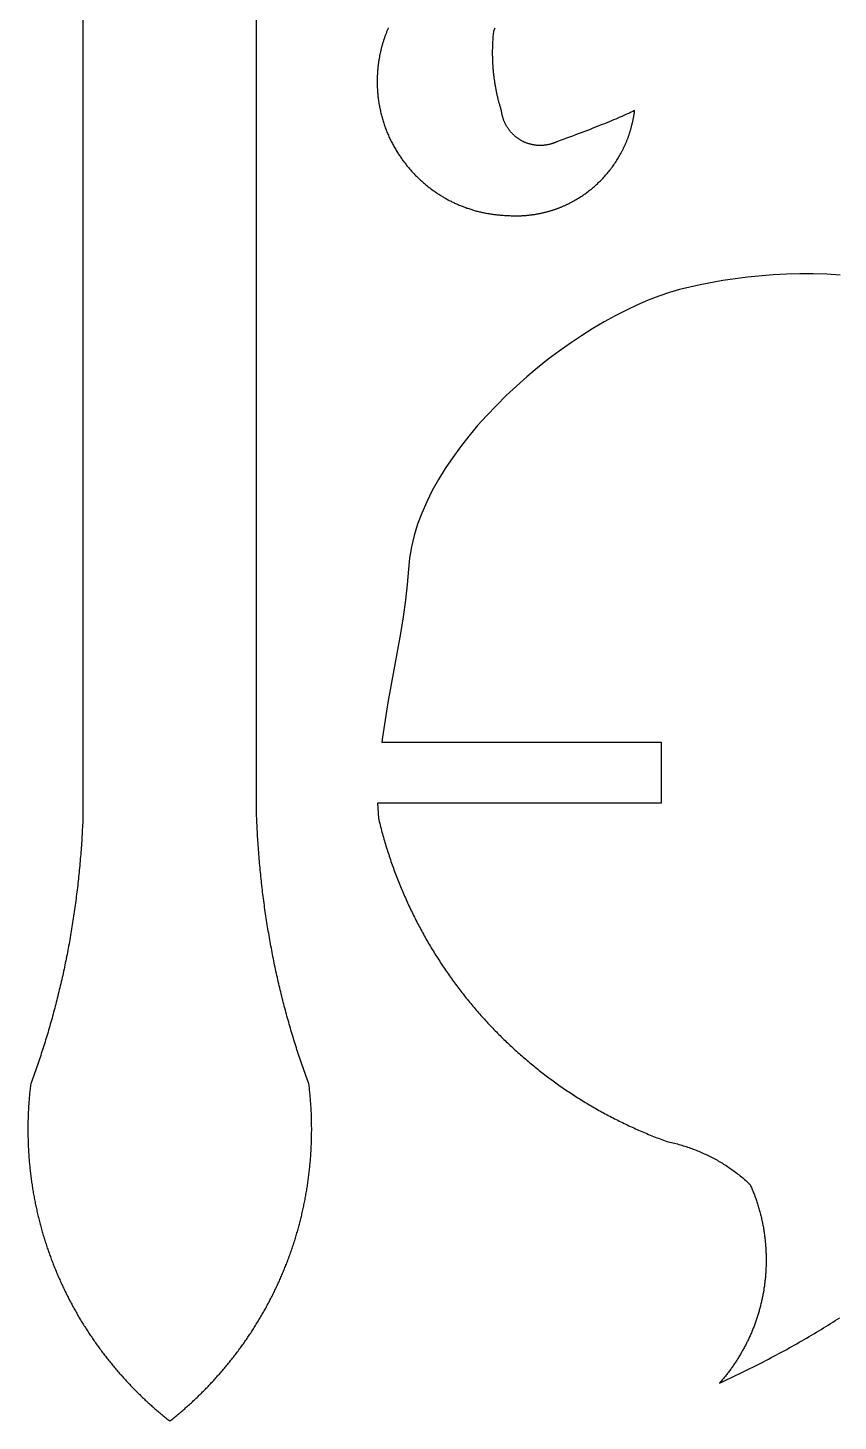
# Model space of a CAD drawing. Extents: x -331 to 1103, y -532 to 1751.
# Drawn here: x 454.5 to 616.5, y -532.3 to -253.5 of the extents above; entities that cross this region are included whole.
import ezdxf

# ---------------------------------------------------------------- set-up
doc = ezdxf.new("R2010")
doc.units = 0
doc.layers.add('Default_Layer', color=1, linetype='CONTINUOUS')

msp = doc.modelspace()

# ---------------------------------------------------------------- linework, layer by layer
at = {"layer": 'Default_Layer'}
for points in [[(465.48, 264.48), (465.48, -411.19), (465.46, -411.64), (465.45, -412.1), (465.43, -412.55), (465.4, -413), (465.38, -413.46), (465.36, -413.91), (465.33, -414.36), (465.31, -414.82), (465.28, -415.27), (465.26, -415.72), (465.23, -416.17), (465.2, -416.62), (465.17, -417.07), (465.13, -417.52), (465.1, -417.97), (465.07, -418.42), (465.03, -418.86), (465, -419.31), (464.96, -419.76), (464.92, -420.2), (464.88, -420.65), (464.84, -421.1), (464.8, -421.54), (464.76, -421.99), (464.71, -422.43), (464.67, -422.87), (464.62, -423.32), (464.58, -423.76), (464.53, -424.2), (464.48, -424.64), (464.43, -425.08), (464.38, -425.52), (464.33, -425.96), (464.27, -426.4), (464.22, -426.84), (464.16, -427.28), (464.11, -427.72), (464.05, -428.16), (463.99, -428.59), (463.93, -429.03), (463.87, -429.47), (463.81, -429.9), (463.75, -430.33), (463.69, -430.77), (463.62, -431.2), (463.56, -431.63), (463.49, -432.07), (463.42, -432.5), (463.36, -432.93), (463.29, -433.36), (463.22, -433.79), (463.14, -434.22), (463.07, -434.65), (463, -435.08), (462.93, -435.5), (462.85, -435.93), (462.77, -436.36), (462.7, -436.78), (462.62, -437.21), (462.54, -437.63), (462.46, -438.05), (462.38, -438.48), (462.3, -438.9), (462.21, -439.32), (462.13, -439.74), (462.05, -440.16), (461.96, -440.58), (461.87, -441), (461.79, -441.42), (461.7, -441.84), (461.61, -442.25), (461.52, -442.67), (461.43, -443.09), (461.33, -443.5), (461.24, -443.91), (461.15, -444.33), (461.05, -444.74), (460.95, -445.15), (460.86, -445.56), (460.76, -445.98), (460.66, -446.39), (460.56, -446.79), (460.46, -447.2), (460.36, -447.61), (460.26, -448.02), (460.15, -448.42), (460.05, -448.83), (459.94, -449.24), (459.84, -449.64), (459.73, -450.04), (459.62, -450.45), (459.52, -450.85), (459.41, -451.25), (459.3, -451.65), (459.18, -452.05), (459.07, -452.45), (458.96, -452.84), (458.84, -453.24), (458.73, -453.64), (458.61, -454.03), (458.5, -454.43), (458.38, -454.82), (458.26, -455.22), (458.14, -455.61), (458.02, -456), (457.9, -456.39), (457.78, -456.78), (457.66, -457.17), (457.53, -457.56), (457.41, -457.95), (457.28, -458.33), (457.16, -458.72), (457.03, -459.1), (456.9, -459.49), (456.78, -459.87), (456.65, -460.25), (456.52, -460.64), (456.38, -461.02), (456.25, -461.4), (456.12, -461.78), (455.99, -462.15), (455.85, -462.53), (455.72, -462.91), (455.58, -463.28), (455.45, -463.66), (455.31, -464.03), (455.17, -464.4), (455.03, -464.78), (455, -465.03), (454.97, -465.29), (454.93, -465.56), (454.9, -465.82), (454.87, -466.09), (454.85, -466.36), (454.82, -466.63), (454.79, -466.9), (454.77, -467.17), (454.74, -467.45), (454.72, -467.73), (454.7, -468.01), (454.68, -468.29), (454.65, -468.58), (454.64, -468.86), (454.62, -469.15), (454.6, -469.44), (454.58, -469.73), (454.57, -470.02), (454.55, -470.31), (454.54, -470.6), (454.53, -470.89), (454.52, -471.19), (454.51, -471.49), (454.5, -471.78), (454.49, -472.08), (454.49, -472.38), (454.48, -472.68), (454.48, -472.98), (454.47, -473.28), (454.47, -473.58), (454.47, -473.88), (454.47, -474.15), (454.47, -474.43), (454.48, -474.71), (454.48, -474.98), (454.48, -475.26), (454.49, -475.53), (454.5, -475.81), (454.5, -476.08), (454.51, -476.36), (454.52, -476.63), (454.53, -476.91), (454.54, -477.18), (454.56, -477.45), (454.57, -477.73), (454.58, -478), (454.6, -478.27), (454.62, -478.55), (454.63, -478.82), (454.65, -479.09), (454.67, -479.36), (454.69, -479.64), (454.71, -479.91), (454.73, -480.18), (454.76, -480.45), (454.78, -480.72), (454.81, -480.99), (454.83, -481.26), (454.86, -481.53), (454.89, -481.8), (454.92, -482.07), (454.95, -482.34), (454.98, -482.61), (455.01, -482.87), (455.04, -483.14), (455.08, -483.41), (455.11, -483.68), (455.15, -483.94), (455.18, -484.21), (455.22, -484.48), (455.26, -484.74), (455.3, -485.01), (455.34, -485.28), (455.38, -485.54), (455.42, -485.81), (455.47, -486.07), (455.51, -486.33), (455.56, -486.6), (455.6, -486.86), (455.65, -487.13), (455.7, -487.39), (455.75, -487.65), (455.8, -487.91), (455.85, -488.18), (455.9, -488.44), (455.95, -488.7), (456.01, -488.96), (456.06, -489.22), (456.11, -489.48), (456.17, -489.74), (456.23, -490), (456.29, -490.26), (456.34, -490.52), (456.4, -490.78), (456.47, -491.04), (456.53, -491.3), (456.59, -491.55), (456.65, -491.81), (456.72, -492.07), (456.78, -492.33), (456.85, -492.58), (456.92, -492.84), (456.98, -493.09), (457.05, -493.35), (457.12, -493.6), (457.19, -493.86), (457.26, -494.11), (457.34, -494.37), (457.41, -494.62), (457.48, -494.87), (457.56, -495.13), (457.63, -495.38), (457.71, -495.63), (457.79, -495.88), (457.87, -496.13), (457.95, -496.38), (458.03, -496.63), (458.11, -496.88), (458.19, -497.13), (458.27, -497.38), (458.36, -497.63), (458.44, -497.88), (458.53, -498.13), (458.61, -498.38), (458.7, -498.62), (458.79, -498.87), (458.88, -499.12), (458.97, -499.36), (459.06, -499.61), (459.15, -499.86), (459.24, -500.1), (459.33, -500.34), (459.43, -500.59), (459.52, -500.83), (459.62, -501.08), (459.71, -501.32), (459.81, -501.56), (459.91, -501.8), (460.01, -502.05), (460.11, -502.29), (460.21, -502.53), (460.31, -502.77), (460.41, -503.01), (460.51, -503.25), (460.62, -503.49), (460.72, -503.73), (460.83, -503.96), (460.93, -504.2), (461.04, -504.44), (461.15, -504.68), (461.26, -504.91), (461.37, -505.15), (461.48, -505.38), (461.59, -505.62), (461.7, -505.85), (461.81, -506.09), (461.93, -506.32), (462.04, -506.56), (462.16, -506.79), (462.27, -507.02), (462.39, -507.25), (462.51, -507.49), (462.62, -507.72), (462.74, -507.95), (462.86, -508.18), (462.98, -508.41), (463.1, -508.64), (463.23, -508.87), (463.35, -509.09), (463.47, -509.32), (463.6, -509.55), (463.72, -509.78), (463.85, -510), (463.98, -510.23), (464.1, -510.45), (464.23, -510.68), (464.36, -510.9), (464.49, -511.13), (464.62, -511.35), (464.75, -511.57), (464.89, -511.8), (465.02, -512.02), (465.15, -512.24), (465.29, -512.46), (465.42, -512.68), (465.56, -512.9), (465.69, -513.12), (465.83, -513.34), (465.97, -513.56), (466.11, -513.78), (466.25, -514), (466.39, -514.21), (466.53, -514.43), (466.67, -514.65), (466.81, -514.86), (466.96, -515.08), (467.1, -515.29), (467.25, -515.5), (467.39, -515.72), (467.54, -515.93), (467.69, -516.14), (467.83, -516.36), (467.98, -516.57), (468.13, -516.78), (468.28, -516.99), (468.43, -517.2), (468.58, -517.41), (468.73, -517.62), (468.89, -517.82), (469.04, -518.03), (469.19, -518.24), (469.35, -518.45), (469.51, -518.65), (469.66, -518.86), (469.82, -519.06), (469.98, -519.27), (470.13, -519.47), (470.29, -519.67), (470.45, -519.88), (470.61, -520.08), (470.77, -520.28), (470.94, -520.48), (471.1, -520.68), (471.26, -520.88), (471.43, -521.08), (471.59, -521.28), (471.76, -521.48), (471.92, -521.68), (472.09, -521.87), (472.26, -522.07), (472.42, -522.27), (472.59, -522.46), (472.76, -522.66), (472.93, -522.85), (473.1, -523.04), (473.27, -523.24), (473.45, -523.43), (473.62, -523.62), (473.79, -523.81), (473.97, -524), (474.14, -524.19), (474.32, -524.38), (474.49, -524.57), (474.67, -524.76), (474.85, -524.95), (475.02, -525.14), (475.2, -525.32), (475.38, -525.51), (475.56, -525.69), (475.74, -525.88), (475.92, -526.06), (476.1, -526.25), (476.29, -526.43), (476.47, -526.61), (476.65, -526.79), (476.84, -526.97), (477.02, -527.15), (477.21, -527.33), (477.39, -527.51), (477.58, -527.69), (477.77, -527.87), (477.96, -528.05), (478.14, -528.22), (478.33, -528.4), (478.52, -528.58), (478.71, -528.75), (478.91, -528.92), (479.1, -529.1), (479.29, -529.27), (479.48, -529.44), (479.68, -529.61), (479.87, -529.79), (480.06, -529.96), (480.26, -530.13), (480.46, -530.3), (480.65, -530.46), (480.85, -530.63), (481.05, -530.8), (481.25, -530.96), (481.44, -531.13), (481.64, -531.3), (481.84, -531.46), (482.05, -531.62), (482.25, -531.79), (482.45, -531.95), (482.65, -532.11), (482.85, -532.27), (483.06, -532.11), (483.26, -531.95), (483.46, -531.79), (483.66, -531.62), (483.86, -531.46), (484.06, -531.3), (484.26, -531.13), (484.46, -530.96), (484.66, -530.8), (484.86, -530.63), (485.05, -530.46), (485.25, -530.3), (485.45, -530.13), (485.64, -529.96), (485.84, -529.79), (486.03, -529.61), (486.23, -529.44), (486.42, -529.27), (486.61, -529.1), (486.8, -528.92), (486.99, -528.75), (487.18, -528.58), (487.37, -528.4), (487.56, -528.22), (487.75, -528.05), (487.94, -527.87), (488.13, -527.69), (488.31, -527.51), (488.5, -527.33), (488.69, -527.15), (488.87, -526.97), (489.05, -526.79), (489.24, -526.61), (489.42, -526.43), (489.6, -526.25), (489.79, -526.06), (489.97, -525.88), (490.15, -525.69), (490.33, -525.51), (490.51, -525.32), (490.68, -525.14), (490.86, -524.95), (491.04, -524.76), (491.22, -524.57), (491.39, -524.38), (491.57, -524.19), (491.74, -524), (491.92, -523.81), (492.09, -523.62), (492.26, -523.43), (492.43, -523.24), (492.6, -523.04), (492.78, -522.85), (492.95, -522.66), (493.11, -522.46), (493.28, -522.27), (493.45, -522.07), (493.62, -521.87), (493.79, -521.68), (493.95, -521.48), (494.12, -521.28), (494.28, -521.08), (494.44, -520.88), (494.61, -520.68), (494.77, -520.48), (494.93, -520.28), (495.09, -520.08), (495.25, -519.88), (495.41, -519.67), (495.57, -519.47), (495.73, -519.27), (495.89, -519.06), (496.05, -518.86), (496.2, -518.65), (496.36, -518.45), (496.51, -518.24), (496.67, -518.03), (496.82, -517.82), (496.97, -517.62), (497.12, -517.41), (497.28, -517.2), (497.43, -516.99), (497.58, -516.78), (497.73, -516.57), (497.87, -516.36), (498.02, -516.14), (498.17, -515.93), (498.32, -515.72), (498.46, -515.5), (498.61, -515.29), (498.75, -515.08), (498.89, -514.86), (499.04, -514.65), (499.18, -514.43), (499.32, -514.21), (499.46, -514), (499.6, -513.78), (499.74, -513.56), (499.88, -513.34), (500.01, -513.12), (500.15, -512.9), (500.29, -512.68), (500.42, -512.46), (500.56, -512.24), (500.69, -512.02), (500.82, -511.8), (500.95, -511.57), (501.09, -511.35), (501.22, -511.13), (501.35, -510.9), (501.48, -510.68), (501.6, -510.45), (501.73, -510.23), (501.86, -510), (501.98, -509.78), (502.11, -509.55), (502.23, -509.32), (502.36, -509.09), (502.48, -508.87), (502.6, -508.64), (502.72, -508.41), (502.84, -508.18), (502.96, -507.95), (503.08, -507.72), (503.2, -507.49), (503.32, -507.25), (503.44, -507.02), (503.55, -506.79), (503.67, -506.56), (503.78, -506.32), (503.89, -506.09), (504.01, -505.85), (504.12, -505.62), (504.23, -505.38), (504.34, -505.15), (504.45, -504.91), (504.56, -504.68), (504.67, -504.44), (504.77, -504.2), (504.88, -503.96), (504.98, -503.73), (505.09, -503.49), (505.19, -503.25), (505.3, -503.01), (505.4, -502.77), (505.5, -502.53), (505.6, -502.29), (505.7, -502.05), (505.8, -501.8), (505.9, -501.56), (505.99, -501.32), (506.09, -501.08), (506.19, -500.83), (506.28, -500.59), (506.37, -500.34), (506.47, -500.1), (506.56, -499.86), (506.65, -499.61), (506.74, -499.36), (506.83, -499.12), (506.92, -498.87), (507.01, -498.62), (507.09, -498.38), (507.18, -498.13), (507.27, -497.88), (507.35, -497.63), (507.43, -497.38), (507.52, -497.13), (507.6, -496.88), (507.68, -496.63), (507.76, -496.38), (507.84, -496.13), (507.92, -495.88), (508, -495.63), (508.07, -495.38), (508.15, -495.13), (508.22, -494.87), (508.3, -494.62), (508.37, -494.37), (508.44, -494.11), (508.51, -493.86), (508.59, -493.6), (508.65, -493.35), (508.72, -493.09), (508.79, -492.84), (508.86, -492.58), (508.92, -492.33), (508.99, -492.07), (509.05, -491.81), (509.12, -491.55), (509.18, -491.3), (509.24, -491.04), (509.3, -490.78), (509.36, -490.52), (509.42, -490.26), (509.48, -490), (509.54, -489.74), (509.59, -489.48), (509.65, -489.22), (509.7, -488.96), (509.76, -488.7), (509.81, -488.44), (509.86, -488.18), (509.91, -487.91), (509.96, -487.65), (510.01, -487.39), (510.06, -487.13), (510.1, -486.86), (510.15, -486.6), (510.2, -486.33), (510.24, -486.07), (510.28, -485.81), (510.33, -485.54), (510.37, -485.28), (510.41, -485.01), (510.45, -484.74), (510.49, -484.48), (510.52, -484.21), (510.56, -483.94), (510.6, -483.68), (510.63, -483.41), (510.66, -483.14), (510.7, -482.87), (510.73, -482.61), (510.76, -482.34), (510.79, -482.07), (510.82, -481.8), (510.85, -481.53), (510.87, -481.26), (510.9, -480.99), (510.93, -480.72), (510.95, -480.45), (510.97, -480.18), (511, -479.91), (511.02, -479.64), (511.04, -479.36), (511.06, -479.09), (511.07, -478.82), (511.09, -478.55), (511.11, -478.27), (511.12, -478), (511.14, -477.73), (511.15, -477.45), (511.16, -477.18), (511.18, -476.91), (511.19, -476.63), (511.2, -476.36), (511.2, -476.08), (511.21, -475.81), (511.22, -475.53), (511.22, -475.26), (511.23, -474.98), (511.23, -474.71), (511.23, -474.43), (511.24, -474.15), (511.24, -473.88), (511.24, -473.58), (511.23, -473.28), (511.23, -472.98), (511.23, -472.68), (511.22, -472.38), (511.22, -472.08), (511.21, -471.78), (511.2, -471.49), (511.19, -471.19), (511.18, -470.89), (511.17, -470.6), (511.15, -470.31), (511.14, -470.02), (511.12, -469.73), (511.11, -469.44), (511.09, -469.15), (511.07, -468.86), (511.05, -468.58), (511.03, -468.29), (511.01, -468.01), (510.99, -467.73), (510.96, -467.45), (510.94, -467.17), (510.91, -466.9), (510.89, -466.63), (510.86, -466.36), (510.83, -466.09), (510.8, -465.82), (510.77, -465.56), (510.74, -465.29), (510.71, -465.03), (510.68, -464.78), (510.54, -464.4), (510.4, -464.03), (510.26, -463.66), (510.13, -463.28), (509.99, -462.91), (509.85, -462.53), (509.72, -462.15), (509.59, -461.78), (509.45, -461.4), (509.32, -461.02), (509.19, -460.64), (509.06, -460.25), (508.93, -459.87), (508.8, -459.49), (508.68, -459.1), (508.55, -458.72), (508.42, -458.33), (508.3, -457.95), (508.17, -457.56), (508.05, -457.17), (507.93, -456.78), (507.81, -456.39), (507.69, -456), (507.57, -455.61), (507.45, -455.22), (507.33, -454.82), (507.21, -454.43), (507.09, -454.03), (506.98, -453.64), (506.86, -453.24), (506.75, -452.84), (506.64, -452.45), (506.52, -452.05), (506.41, -451.65), (506.3, -451.25), (506.19, -450.85), (506.08, -450.45), (505.98, -450.04), (505.87, -449.64), (505.76, -449.24), (505.66, -448.83), (505.55, -448.42), (505.45, -448.02), (505.35, -447.61), (505.25, -447.2), (505.15, -446.79), (505.05, -446.39), (504.95, -445.98), (504.85, -445.56), (504.75, -445.15), (504.66, -444.74), (504.56, -444.33), (504.47, -443.91), (504.37, -443.5), (504.28, -443.09), (504.19, -442.67), (504.1, -442.25), (504.01, -441.84), (503.92, -441.42), (503.83, -441), (503.75, -440.58), (503.66, -440.16), (503.58, -439.74), (503.49, -439.32), (503.41, -438.9), (503.33, -438.48), (503.25, -438.05), (503.17, -437.63), (503.09, -437.21), (503.01, -436.78), (502.93, -436.36), (502.86, -435.93), (502.78, -435.5), (502.71, -435.08), (502.64, -434.65), (502.56, -434.22), (502.49, -433.79), (502.42, -433.36), (502.35, -432.93), (502.28, -432.5), (502.22, -432.07), (502.15, -431.63), (502.09, -431.2), (502.02, -430.77), (501.96, -430.33), (501.9, -429.9), (501.83, -429.47), (501.77, -429.03), (501.72, -428.59), (501.66, -428.16), (501.6, -427.72), (501.54, -427.28), (501.49, -426.84), (501.43, -426.4), (501.38, -425.96), (501.33, -425.52), (501.28, -425.08), (501.23, -424.64), (501.18, -424.2), (501.13, -423.76), (501.09, -423.32), (501.04, -422.87), (500.99, -422.43), (500.95, -421.99), (500.91, -421.54), (500.87, -421.1), (500.83, -420.65), (500.79, -420.2), (500.75, -419.76), (500.71, -419.31), (500.68, -418.86), (500.64, -418.42), (500.61, -417.97), (500.57, -417.52), (500.54, -417.07), (500.51, -416.62), (500.48, -416.17), (500.45, -415.72), (500.42, -415.27), (500.4, -414.82), (500.37, -414.36), (500.35, -413.91), (500.33, -413.46), (500.3, -413), (500.28, -412.55), (500.26, -412.1), (500.24, -411.64), (500.23, -411.19), (500.23, -411.19), (500.23, 264.48)], [(526.53, -253.43), (526.48, -253.7), (526.42, -253.84), (526.36, -253.99), (526.29, -254.13), (526.23, -254.28), (526.17, -254.43), (526.12, -254.58), (526.06, -254.73), (526, -254.88), (525.94, -255.03), (525.89, -255.19), (525.83, -255.34), (525.78, -255.49), (525.73, -255.65), (525.67, -255.8), (525.62, -255.96), (525.57, -256.11), (525.52, -256.27), (525.48, -256.43), (525.43, -256.58), (525.38, -256.74), (525.34, -256.9), (525.29, -257.06), (525.25, -257.22), (525.21, -257.38), (525.16, -257.54), (525.12, -257.71), (525.08, -257.87), (525.04, -258.03), (525.01, -258.2), (524.97, -258.36), (524.93, -258.53), (524.9, -258.69), (524.86, -258.86), (524.83, -259.02), (524.8, -259.19), (524.77, -259.36), (524.74, -259.52), (524.71, -259.69), (524.68, -259.86), (524.66, -260.03), (524.63, -260.2), (524.61, -260.37), (524.58, -260.54), (524.56, -260.71), (524.54, -260.88), (524.52, -261.05), (524.5, -261.23), (524.48, -261.4), (524.46, -261.57), (524.45, -261.75), (524.43, -261.92), (524.42, -262.09), (524.4, -262.27), (524.39, -262.44), (524.38, -262.62), (524.37, -262.79), (524.36, -262.97), (524.35, -263.15), (524.35, -263.32), (524.34, -263.5), (524.34, -263.68), (524.34, -263.85), (524.33, -264.03), (524.33, -264.21), (524.34, -264.46), (524.34, -264.71), (524.34, -264.96), (524.35, -265.21), (524.36, -265.45), (524.37, -265.7), (524.39, -265.95), (524.41, -266.19), (524.43, -266.44), (524.45, -266.68), (524.47, -266.93), (524.5, -267.17), (524.52, -267.41), (524.55, -267.65), (524.58, -267.9), (524.62, -268.14), (524.66, -268.38), (524.69, -268.61), (524.73, -268.85), (524.78, -269.09), (524.82, -269.33), (524.87, -269.56), (524.92, -269.8), (524.97, -270.03), (525.02, -270.27), (525.07, -270.5), (525.13, -270.73), (525.19, -270.96), (525.25, -271.19), (525.31, -271.42), (525.38, -271.65), (525.44, -271.88), (525.51, -272.1), (525.58, -272.33), (525.65, -272.55), (525.73, -272.78), (525.8, -273), (525.88, -273.22), (525.96, -273.44), (526.04, -273.66), (526.12, -273.88), (526.21, -274.1), (526.3, -274.31), (526.39, -274.53), (526.48, -274.74), (526.57, -274.95), (526.66, -275.17), (526.76, -275.38), (526.86, -275.59), (526.95, -275.8), (527.06, -276), (527.16, -276.21), (527.26, -276.42), (527.37, -276.62), (527.48, -276.82), (527.59, -277.02), (527.7, -277.22), (527.81, -277.42), (527.92, -277.62), (528.04, -277.82), (528.16, -278.01), (528.28, -278.21), (528.4, -278.4), (528.52, -278.59), (528.63, -278.76), (528.74, -278.93), (528.85, -279.1), (528.97, -279.27), (529.08, -279.43), (529.2, -279.6), (529.31, -279.76), (529.43, -279.92), (529.55, -280.09), (529.67, -280.25), (529.79, -280.41), (529.92, -280.57), (530.04, -280.73), (530.16, -280.88), (530.29, -281.04), (530.42, -281.2), (530.55, -281.35), (530.68, -281.5), (530.81, -281.66), (530.94, -281.81), (531.07, -281.96), (531.2, -282.11), (531.34, -282.26), (531.47, -282.4), (531.61, -282.55), (531.75, -282.7), (531.89, -282.84), (532.03, -282.98), (532.17, -283.13), (532.31, -283.27), (532.45, -283.41), (532.6, -283.55), (532.74, -283.68), (532.89, -283.82), (533.03, -283.96), (533.18, -284.09), (533.33, -284.23), (533.48, -284.36), (533.63, -284.49), (533.78, -284.62), (533.94, -284.75), (534.09, -284.88), (534.24, -285), (534.4, -285.13), (534.56, -285.25), (534.71, -285.38), (534.87, -285.5), (535.03, -285.62), (535.19, -285.74), (535.35, -285.86), (535.51, -285.98), (535.68, -286.09), (535.84, -286.21), (536, -286.32), (536.17, -286.44), (536.34, -286.55), (536.5, -286.66), (536.67, -286.77), (536.84, -286.87), (537.01, -286.98), (537.18, -287.09), (537.35, -287.19), (537.52, -287.29), (537.7, -287.39), (537.87, -287.49), (538.05, -287.59), (538.22, -287.69), (538.4, -287.79), (538.57, -287.88), (538.75, -287.98), (538.93, -288.07), (539.11, -288.16), (539.29, -288.25), (539.47, -288.34), (539.65, -288.43), (539.83, -288.51), (540.02, -288.6), (540.2, -288.68), (540.39, -288.76), (540.57, -288.84), (540.76, -288.92), (540.94, -289), (541.13, -289.08), (541.32, -289.15), (541.51, -289.23), (541.7, -289.3), (541.89, -289.37), (542.08, -289.44), (542.27, -289.51), (542.46, -289.57), (542.66, -289.64), (542.85, -289.7), (543.04, -289.76), (543.24, -289.83), (543.43, -289.88), (543.63, -289.94), (543.83, -290), (544.02, -290.05), (544.22, -290.11), (544.42, -290.16), (544.62, -290.21), (544.82, -290.26), (545.02, -290.31), (545.22, -290.35), (545.42, -290.4), (545.62, -290.44), (545.83, -290.48), (546.03, -290.52), (546.23, -290.56), (546.44, -290.6), (546.64, -290.64), (546.85, -290.67), (547.05, -290.7), (547.26, -290.73), (547.47, -290.76), (547.67, -290.79), (547.88, -290.82), (548.09, -290.84), (548.3, -290.86), (548.51, -290.89), (548.72, -290.91), (548.93, -290.92), (549.14, -290.94), (549.35, -290.96), (549.56, -290.97), (549.78, -290.98), (549.99, -290.99), (550.2, -291), (550.42, -291.02), (550.64, -291.03), (550.87, -291.04), (551.11, -291.06), (551.35, -291.06), (551.6, -291.07), (551.85, -291.07), (552.1, -291.08), (552.24, -291.07), (552.38, -291.07), (552.52, -291.07), (552.67, -291.07), (552.81, -291.06), (552.95, -291.06), (553.09, -291.05), (553.23, -291.05), (553.37, -291.04), (553.52, -291.03), (553.66, -291.02), (553.8, -291.02), (553.94, -291.01), (554.08, -290.99), (554.22, -290.98), (554.36, -290.97), (554.5, -290.96), (554.64, -290.94), (554.77, -290.93), (554.91, -290.91), (555.05, -290.89), (555.19, -290.88), (555.33, -290.86), (555.47, -290.84), (555.6, -290.82), (555.74, -290.8), (555.88, -290.78), (556.01, -290.76), (556.15, -290.73), (556.29, -290.71), (556.42, -290.68), (556.56, -290.66), (556.69, -290.63), (556.83, -290.61), (556.96, -290.58), (557.1, -290.55), (557.23, -290.52), (557.37, -290.49), (557.5, -290.46), (557.63, -290.43), (557.77, -290.4), (557.9, -290.37), (558.03, -290.33), (558.16, -290.3), (558.3, -290.26), (558.43, -290.23), (558.56, -290.19), (558.69, -290.15), (558.82, -290.12), (558.95, -290.08), (559.08, -290.04), (559.21, -290), (559.34, -289.96), (559.47, -289.92), (559.6, -289.87), (559.73, -289.83), (559.86, -289.79), (559.98, -289.74), (560.11, -289.7), (560.24, -289.65), (560.37, -289.61), (560.49, -289.56), (560.62, -289.51), (560.74, -289.46), (560.87, -289.41), (560.99, -289.36), (561.12, -289.31), (561.24, -289.26), (561.37, -289.21), (561.49, -289.16), (561.62, -289.1), (561.74, -289.05), (561.86, -288.99), (561.98, -288.94), (562.11, -288.88), (562.23, -288.83), (562.35, -288.77), (562.47, -288.71), (562.59, -288.65), (562.71, -288.59), (562.83, -288.53), (562.95, -288.47), (563.07, -288.41), (563.19, -288.35), (563.31, -288.29), (563.42, -288.22), (563.54, -288.16), (563.66, -288.1), (563.89, -287.96), (564.12, -287.83), (564.35, -287.69), (564.58, -287.56), (564.81, -287.42), (565.03, -287.27), (565.25, -287.13), (565.47, -286.98), (565.69, -286.83), (565.91, -286.67), (566.13, -286.52), (566.34, -286.36), (566.55, -286.2), (566.76, -286.04), (566.97, -285.88), (567.18, -285.71), (567.38, -285.54), (567.59, -285.37), (567.79, -285.19), (567.99, -285.02), (568.18, -284.84), (568.38, -284.66), (568.57, -284.48), (568.76, -284.29), (568.95, -284.11), (569.14, -283.92), (569.32, -283.73), (569.51, -283.54), (569.69, -283.34), (569.87, -283.14), (570.04, -282.94), (570.22, -282.74), (570.39, -282.54), (570.56, -282.34), (570.73, -282.13), (570.89, -281.92), (571.06, -281.71), (571.22, -281.5), (571.38, -281.28), (571.53, -281.07), (571.69, -280.85), (571.84, -280.63), (571.99, -280.41), (572.13, -280.19), (572.28, -279.96), (572.42, -279.74), (572.56, -279.51), (572.7, -279.28), (572.83, -279.05), (572.96, -278.81), (573.09, -278.58), (573.16, -278.46), (573.22, -278.34), (573.28, -278.22), (573.34, -278.1), (573.41, -277.98), (573.47, -277.86), (573.53, -277.74), (573.59, -277.62), (573.64, -277.5), (573.7, -277.38), (573.76, -277.26), (573.82, -277.13), (573.87, -277.01), (573.93, -276.89), (573.98, -276.76), (574.04, -276.64), (574.09, -276.52), (574.14, -276.39), (574.19, -276.27), (574.25, -276.14), (574.3, -276.02), (574.35, -275.89), (574.4, -275.76), (574.45, -275.64), (574.49, -275.51), (574.54, -275.38), (574.59, -275.25), (574.63, -275.13), (574.68, -275), (574.72, -274.87), (574.77, -274.74), (574.81, -274.61), (574.85, -274.48), (574.89, -274.35), (574.93, -274.22), (574.97, -274.09), (575.01, -273.96), (575.05, -273.83), (575.09, -273.69), (575.13, -273.56), (575.16, -273.43), (575.2, -273.3), (575.24, -273.16), (575.27, -273.03), (575.3, -272.9), (575.34, -272.76), (575.37, -272.63), (575.4, -272.49), (575.43, -272.36), (575.46, -272.22), (575.49, -272.09), (575.52, -271.95), (575.55, -271.82), (575.57, -271.68), (575.6, -271.54), (575.63, -271.41), (575.65, -271.27), (575.67, -271.13), (575.7, -270.99), (575.72, -270.86), (575.74, -270.72), (575.76, -270.58), (575.78, -270.44), (575.8, -270.3), (575.82, -270.16), (575.84, -270.02), (575.5, -270.18), (575.16, -270.34), (574.8, -270.5), (574.44, -270.67), (574.07, -270.83), (573.68, -271), (573.29, -271.17), (572.89, -271.35), (572.48, -271.53), (572.06, -271.71), (571.63, -271.89), (571.18, -272.07), (570.73, -272.26), (570.27, -272.45), (569.8, -272.64), (569.33, -272.83), (568.84, -273.03), (568.34, -273.23), (567.83, -273.43), (567.31, -273.63), (566.78, -273.84), (566.24, -274.04), (565.69, -274.25), (565.13, -274.47), (564.57, -274.68), (563.99, -274.9), (563.4, -275.11), (562.8, -275.33), (562.19, -275.56), (561.57, -275.78), (560.94, -276.01), (560.3, -276.24), (560.21, -276.28), (560.12, -276.33), (560.02, -276.37), (559.93, -276.41), (559.83, -276.45), (559.73, -276.49), (559.64, -276.52), (559.54, -276.56), (559.44, -276.59), (559.34, -276.63), (559.24, -276.66), (559.13, -276.69), (559.03, -276.72), (558.93, -276.74), (558.82, -276.77), (558.72, -276.8), (558.61, -276.82), (558.5, -276.84), (558.4, -276.86), (558.29, -276.88), (558.18, -276.9), (558.07, -276.92), (557.96, -276.93), (557.85, -276.94), (557.74, -276.96), (557.63, -276.97), (557.52, -276.97), (557.41, -276.98), (557.29, -276.99), (557.18, -276.99), (557.07, -276.99), (556.95, -277), (556.82, -276.99), (556.69, -276.99), (556.56, -276.99), (556.43, -276.98), (556.3, -276.97), (556.17, -276.96), (556.05, -276.94), (555.92, -276.93), (555.79, -276.91), (555.67, -276.89), (555.54, -276.87), (555.42, -276.84), (555.29, -276.82), (555.17, -276.79), (555.05, -276.76), (554.93, -276.73), (554.81, -276.7), (554.69, -276.66), (554.57, -276.63), (554.45, -276.59), (554.34, -276.55), (554.22, -276.51), (554.11, -276.46), (554, -276.42), (553.88, -276.37), (553.77, -276.32), (553.66, -276.27), (553.55, -276.22), (553.45, -276.17), (553.34, -276.11), (553.24, -276.05), (553.13, -276), (553.03, -275.94), (552.93, -275.88), (552.83, -275.82), (552.73, -275.75), (552.64, -275.69), (552.54, -275.62), (552.45, -275.56), (552.35, -275.49), (552.26, -275.42), (552.17, -275.35), (552.08, -275.28), (551.99, -275.21), (551.9, -275.13), (551.81, -275.06), (551.73, -274.98), (551.64, -274.9), (551.56, -274.82), (551.48, -274.74), (551.4, -274.66), (551.32, -274.58), (551.24, -274.49), (551.16, -274.41), (551.08, -274.32), (551.01, -274.24), (550.93, -274.15), (550.86, -274.06), (550.79, -273.97), (550.72, -273.88), (550.65, -273.79), (550.58, -273.69), (550.52, -273.6), (550.45, -273.5), (550.39, -273.41), (550.33, -273.31), (550.27, -273.21), (550.21, -273.11), (550.15, -273.01), (550.1, -272.91), (550.04, -272.81), (549.99, -272.71), (549.94, -272.6), (549.89, -272.5), (549.84, -272.39), (549.79, -272.29), (549.75, -272.18), (549.7, -272.07), (549.66, -271.96), (549.62, -271.85), (549.58, -271.74), (549.54, -271.63), (549.51, -271.52), (549.47, -271.41), (549.44, -271.29), (549.41, -271.18), (549.38, -271.06), (549.35, -270.95), (549.33, -270.83), (549.3, -270.71), (549.28, -270.6), (549.26, -270.48), (549.24, -270.36), (549.22, -270.24), (549.21, -270.12), (549.19, -270), (549.14, -269.84), (549.09, -269.67), (549.04, -269.51), (548.99, -269.35), (548.94, -269.18), (548.89, -269.02), (548.84, -268.85), (548.8, -268.68), (548.75, -268.52), (548.7, -268.35), (548.66, -268.18), (548.61, -268.01), (548.57, -267.84), (548.53, -267.67), (548.49, -267.5), (548.44, -267.32), (548.4, -267.15), (548.36, -266.98), (548.33, -266.8), (548.29, -266.63), (548.25, -266.45), (548.21, -266.28), (548.18, -266.1), (548.14, -265.92), (548.11, -265.75), (548.07, -265.57), (548.04, -265.39), (548.01, -265.21), (547.98, -265.03), (547.95, -264.85), (547.92, -264.67), (547.89, -264.49), (547.86, -264.31), (547.84, -264.12), (547.81, -263.94), (547.78, -263.76), (547.76, -263.57), (547.74, -263.39), (547.71, -263.21), (547.69, -263.02), (547.67, -262.84), (547.65, -262.65), (547.63, -262.46), (547.61, -262.28), (547.59, -262.09), (547.58, -261.9), (547.56, -261.72), (547.55, -261.53), (547.53, -261.34), (547.52, -261.15), (547.51, -260.96), (547.49, -260.77), (547.48, -260.58), (547.47, -260.39), (547.47, -260.2), (547.46, -260.01), (547.45, -259.82), (547.44, -259.63), (547.44, -259.44), (547.44, -259.24), (547.43, -259.05), (547.43, -258.86), (547.43, -258.67), (547.43, -258.48), (547.43, -258.19), (547.43, -257.9), (547.44, -257.61), (547.44, -257.33), (547.45, -257.04), (547.47, -256.76), (547.48, -256.48), (547.49, -256.2), (547.51, -255.93), (547.53, -255.66), (547.55, -255.39), (547.57, -255.12), (547.6, -254.86), (547.62, -254.61), (547.65, -254.35), (547.68, -254.1), (547.74, -253.93), (547.81, -253.77), (547.88, -253.6), (547.95, -253.43)], [(616.97, -302.94), (614.27, -302.78), (611.56, -302.7), (608.87, -302.7), (606.19, -302.78), (603.55, -302.91), (598.39, -303.37), (593.5, -304.03), (588.95, -304.87), (584.83, -305.84), (582.78, -306.44), (580.69, -307.15), (578.55, -307.98), (576.38, -308.91), (574.18, -309.95), (571.95, -311.09), (569.71, -312.32), (567.47, -313.65), (565.23, -315.06), (562.99, -316.56), (560.77, -318.14), (558.57, -319.79), (556.41, -321.51), (554.27, -323.3), (552.19, -325.14), (550.15, -327.05), (548.18, -329.01), (546.27, -331.01), (544.43, -333.06), (542.68, -335.16), (541.01, -337.28), (539.44, -339.44), (537.97, -341.63), (536.61, -343.83), (535.37, -346.06), (534.26, -348.3), (533.27, -350.55), (532.43, -352.81), (531.73, -355.07), (531.19, -357.32), (530.81, -359.57), (530.59, -361.81), (530.35, -364.86), (529.99, -368.02), (529.52, -371.29), (528.97, -374.64), (526.47, -388.48), (525.37, -395.41), (525.24, -396.43), (581.17, -396.43), (581.17, -408.61), (524.42, -408.61), (524.58, -411.58), (524.66, -411.93), (524.75, -412.29), (524.84, -412.64), (524.93, -412.99), (525.02, -413.34), (525.11, -413.7), (525.2, -414.05), (525.3, -414.4), (525.39, -414.75), (525.49, -415.09), (525.59, -415.44), (525.69, -415.79), (525.79, -416.14), (525.89, -416.48), (525.99, -416.83), (526.1, -417.17), (526.2, -417.52), (526.31, -417.86), (526.42, -418.21), (526.53, -418.55), (526.64, -418.89), (526.75, -419.23), (526.87, -419.57), (526.98, -419.91), (527.1, -420.25), (527.21, -420.59), (527.33, -420.93), (527.45, -421.27), (527.57, -421.6), (527.7, -421.94), (527.82, -422.28), (527.95, -422.61), (528.07, -422.95), (528.2, -423.28), (528.33, -423.61), (528.46, -423.94), (528.59, -424.28), (528.72, -424.61), (528.85, -424.94), (528.99, -425.27), (529.13, -425.6), (529.26, -425.92), (529.4, -426.25), (529.54, -426.58), (529.68, -426.91), (529.82, -427.23), (529.97, -427.56), (530.11, -427.88), (530.26, -428.2), (530.4, -428.53), (530.55, -428.85), (530.7, -429.17), (530.85, -429.49), (531, -429.81), (531.16, -430.13), (531.31, -430.45), (531.46, -430.77), (531.62, -431.08), (531.78, -431.4), (531.94, -431.72), (532.1, -432.03), (532.26, -432.34), (532.42, -432.66), (532.58, -432.97), (532.75, -433.28), (532.91, -433.59), (533.08, -433.9), (533.25, -434.21), (533.42, -434.52), (533.59, -434.83), (533.76, -435.14), (533.93, -435.45), (534.1, -435.75), (534.28, -436.06), (534.45, -436.36), (534.63, -436.66), (534.81, -436.97), (534.99, -437.27), (535.17, -437.57), (535.35, -437.87), (535.53, -438.17), (535.72, -438.47), (535.9, -438.77), (536.09, -439.07), (536.27, -439.36), (536.46, -439.66), (536.65, -439.95), (536.84, -440.25), (537.03, -440.54), (537.23, -440.83), (537.42, -441.13), (537.61, -441.42), (537.81, -441.71), (538.01, -442), (538.2, -442.29), (538.4, -442.57), (538.6, -442.86), (538.8, -443.15), (539.01, -443.43), (539.21, -443.72), (539.41, -444), (539.62, -444.28), (539.83, -444.57), (540.03, -444.85), (540.24, -445.13), (540.45, -445.41), (540.66, -445.69), (540.87, -445.96), (541.09, -446.24), (541.3, -446.52), (541.51, -446.79), (541.73, -447.07), (541.95, -447.34), (542.17, -447.61), (542.38, -447.88), (542.6, -448.15), (542.82, -448.42), (543.05, -448.69), (543.27, -448.96), (543.49, -449.23), (543.72, -449.5), (543.94, -449.76), (544.17, -450.03), (544.4, -450.29), (544.63, -450.55), (544.86, -450.82), (545.09, -451.08), (545.32, -451.34), (545.55, -451.6), (545.79, -451.86), (546.02, -452.11), (546.26, -452.37), (546.5, -452.63), (546.73, -452.88), (546.97, -453.13), (547.21, -453.39), (547.45, -453.64), (547.7, -453.89), (547.94, -454.14), (548.18, -454.39), (548.43, -454.64), (548.67, -454.89), (548.92, -455.13), (549.17, -455.38), (549.42, -455.62), (549.66, -455.87), (549.92, -456.11), (550.17, -456.35), (550.42, -456.59), (550.67, -456.83), (550.93, -457.07), (551.18, -457.31), (551.44, -457.55), (551.69, -457.78), (551.95, -458.02), (552.21, -458.25), (552.47, -458.48), (552.73, -458.72), (552.99, -458.95), (553.25, -459.18), (553.52, -459.41), (553.78, -459.63), (554.05, -459.86), (554.31, -460.09), (554.58, -460.31), (554.85, -460.54), (555.12, -460.76), (555.39, -460.98), (555.66, -461.2), (555.93, -461.42), (556.2, -461.64), (556.47, -461.86), (556.75, -462.08), (557.02, -462.29), (557.3, -462.51), (557.57, -462.72), (557.85, -462.94), (558.13, -463.15), (558.41, -463.36), (558.69, -463.57), (558.97, -463.78), (559.25, -463.99), (559.54, -464.19), (559.82, -464.4), (560.1, -464.6), (560.39, -464.81), (560.67, -465.01), (560.96, -465.21), (561.25, -465.41), (561.54, -465.61), (561.83, -465.81), (562.12, -466.01), (562.41, -466.21), (562.7, -466.4), (562.99, -466.59), (563.29, -466.79), (563.58, -466.98), (563.87, -467.17), (564.17, -467.36), (564.47, -467.55), (564.76, -467.74), (565.06, -467.92), (565.36, -468.11), (565.66, -468.29), (565.96, -468.48), (566.26, -468.66), (566.57, -468.84), (566.87, -469.02), (567.17, -469.2), (567.48, -469.38), (567.78, -469.55), (568.09, -469.73), (568.4, -469.9), (568.7, -470.08), (569.01, -470.25), (569.32, -470.42), (569.63, -470.59), (569.94, -470.76), (570.25, -470.93), (570.57, -471.09), (570.88, -471.26), (571.19, -471.42), (571.51, -471.59), (571.82, -471.75), (572.14, -471.91), (572.46, -472.07), (572.77, -472.23), (573.09, -472.39), (573.41, -472.54), (573.73, -472.7), (574.05, -472.85), (574.37, -473), (574.69, -473.16), (575.02, -473.31), (575.34, -473.45), (575.66, -473.6), (575.99, -473.75), (576.31, -473.9), (576.64, -474.04), (576.97, -474.18), (577.29, -474.33), (577.62, -474.47), (577.95, -474.61), (578.28, -474.74), (578.61, -474.88), (578.94, -475.02), (579.27, -475.15), (579.61, -475.29), (579.94, -475.42), (580.27, -475.55), (580.61, -475.68), (580.94, -475.81), (581.28, -475.94), (581.61, -476.06), (581.95, -476.19), (582.29, -476.31), (582.59, -476.38), (582.9, -476.44), (583.2, -476.51), (583.5, -476.58), (583.8, -476.66), (584.09, -476.73), (584.39, -476.81), (584.68, -476.89), (584.98, -476.98), (585.27, -477.06), (585.56, -477.15), (585.85, -477.24), (586.14, -477.33), (586.43, -477.43), (586.71, -477.53), (587, -477.63), (587.28, -477.73), (587.56, -477.83), (587.84, -477.94), (588.12, -478.05), (588.4, -478.16), (588.67, -478.27), (588.95, -478.39), (589.22, -478.5), (589.49, -478.62), (589.76, -478.75), (590.03, -478.87), (590.3, -479), (590.57, -479.13), (590.83, -479.26), (591.09, -479.39), (591.36, -479.52), (591.62, -479.66), (591.87, -479.8), (592.13, -479.94), (592.39, -480.08), (592.64, -480.23), (592.89, -480.38), (593.15, -480.52), (593.4, -480.68), (593.64, -480.83), (593.89, -480.98), (594.13, -481.14), (594.38, -481.3), (594.62, -481.46), (594.86, -481.63), (595.1, -481.79), (595.34, -481.96), (595.57, -482.13), (595.81, -482.3), (596.04, -482.47), (596.27, -482.64), (596.5, -482.82), (596.73, -483), (596.95, -483.18), (597.18, -483.36), (597.4, -483.55), (597.62, -483.73), (597.84, -483.92), (598.06, -484.11), (598.27, -484.3), (598.49, -484.49), (598.7, -484.69), (598.91, -484.88), (599.01, -485.09), (599.1, -485.3), (599.19, -485.51), (599.28, -485.73), (599.37, -485.94), (599.46, -486.16), (599.55, -486.37), (599.64, -486.59), (599.72, -486.81), (599.8, -487.02), (599.89, -487.24), (599.97, -487.47), (600.05, -487.69), (600.13, -487.91), (600.2, -488.13), (600.28, -488.36), (600.35, -488.58), (600.42, -488.81), (600.5, -489.04), (600.57, -489.27), (600.63, -489.49), (600.7, -489.72), (600.77, -489.96), (600.83, -490.19), (600.89, -490.42), (600.95, -490.65), (601.01, -490.89), (601.07, -491.12), (601.13, -491.36), (601.19, -491.6), (601.24, -491.83), (601.29, -492.07), (601.34, -492.31), (601.39, -492.55), (601.44, -492.79), (601.49, -493.03), (601.53, -493.27), (601.58, -493.52), (601.62, -493.76), (601.66, -494), (601.7, -494.25), (601.73, -494.49), (601.77, -494.74), (601.8, -494.99), (601.84, -495.23), (601.87, -495.48), (601.9, -495.73), (601.92, -495.98), (601.95, -496.23), (601.97, -496.48), (602, -496.73), (602.02, -496.98), (602.04, -497.23), (602.06, -497.48), (602.07, -497.74), (602.09, -497.99), (602.1, -498.24), (602.11, -498.5), (602.12, -498.75), (602.13, -499.01), (602.13, -499.26), (602.14, -499.52), (602.14, -499.78), (602.14, -500.03), (602.14, -500.25), (602.14, -500.48), (602.14, -500.7), (602.13, -500.92), (602.13, -501.14), (602.12, -501.36), (602.11, -501.58), (602.1, -501.8), (602.09, -502.02), (602.08, -502.24), (602.06, -502.45), (602.05, -502.67), (602.03, -502.89), (602.02, -503.11), (602, -503.32), (601.98, -503.54), (601.96, -503.76), (601.94, -503.97), (601.91, -504.19), (601.89, -504.4), (601.86, -504.62), (601.83, -504.83), (601.81, -505.05), (601.78, -505.26), (601.75, -505.47), (601.71, -505.69), (601.68, -505.9), (601.65, -506.11), (601.61, -506.32), (601.58, -506.53), (601.54, -506.74), (601.5, -506.96), (601.46, -507.17), (601.42, -507.37), (601.37, -507.58), (601.33, -507.79), (601.29, -508), (601.24, -508.21), (601.19, -508.42), (601.14, -508.62), (601.09, -508.83), (601.04, -509.04), (600.99, -509.24), (600.94, -509.45), (600.89, -509.65), (600.83, -509.86), (600.77, -510.06), (600.72, -510.26), (600.66, -510.46), (600.6, -510.67), (600.54, -510.87), (600.48, -511.07), (600.41, -511.27), (600.35, -511.47), (600.28, -511.67), (600.22, -511.87), (600.15, -512.07), (600.08, -512.27), (600.01, -512.47), (599.94, -512.66), (599.87, -512.86), (599.8, -513.06), (599.72, -513.25), (599.65, -513.45), (599.57, -513.64), (599.5, -513.83), (599.42, -514.03), (599.34, -514.22), (599.26, -514.41), (599.18, -514.61), (599.09, -514.8), (599.01, -514.99), (598.93, -515.18), (598.84, -515.37), (598.76, -515.56), (598.67, -515.74), (598.58, -515.93), (598.49, -516.12), (598.4, -516.31), (598.31, -516.49), (598.22, -516.68), (598.12, -516.86), (598.03, -517.05), (597.93, -517.23), (597.84, -517.41), (597.74, -517.6), (597.64, -517.78), (597.54, -517.96), (597.44, -518.14), (597.34, -518.32), (597.24, -518.5), (597.13, -518.68), (597.03, -518.86), (596.93, -519.03), (596.82, -519.21), (596.71, -519.39), (596.6, -519.56), (596.5, -519.74), (596.39, -519.91), (596.27, -520.08), (596.16, -520.26), (596.05, -520.43), (595.94, -520.6), (595.82, -520.77), (595.71, -520.94), (595.59, -521.11), (595.47, -521.28), (595.36, -521.45), (595.24, -521.61), (595.12, -521.78), (595, -521.95), (594.87, -522.11), (594.75, -522.28), (594.63, -522.44), (594.5, -522.6), (594.38, -522.76), (594.25, -522.93), (594.13, -523.09), (594, -523.25), (593.87, -523.41), (593.74, -523.56), (593.61, -523.72), (593.48, -523.88), (593.35, -524.04), (593.21, -524.19), (593.08, -524.35), (592.95, -524.5), (592.81, -524.65), (593.38, -524.39), (593.94, -524.13), (594.5, -523.87), (595.06, -523.61), (595.62, -523.34), (596.17, -523.08), (596.73, -522.81), (597.27, -522.55), (597.82, -522.28), (598.37, -522.02), (598.91, -521.75), (599.45, -521.48), (599.98, -521.21), (600.52, -520.94), (601.05, -520.67), (601.58, -520.39), (602.11, -520.12), (602.64, -519.85), (603.16, -519.57), (603.68, -519.3), (604.2, -519.02), (604.71, -518.75), (605.23, -518.47), (605.74, -518.19), (606.25, -517.91), (606.75, -517.63), (607.26, -517.35), (607.76, -517.07), (608.26, -516.79), (608.76, -516.5), (609.26, -516.22), (609.75, -515.93), (610.24, -515.65), (610.73, -515.36), (611.22, -515.08), (611.7, -514.79), (612.19, -514.5), (612.67, -514.21), (613.14, -513.92), (613.62, -513.63), (614.1, -513.34), (614.57, -513.05), (615.04, -512.75), (615.51, -512.46), (615.97, -512.16), (616.44, -511.87), (616.9, -511.57)]]:
    msp.add_lwpolyline(points, dxfattribs=at)

doc.saveas('drawing.dxf')
